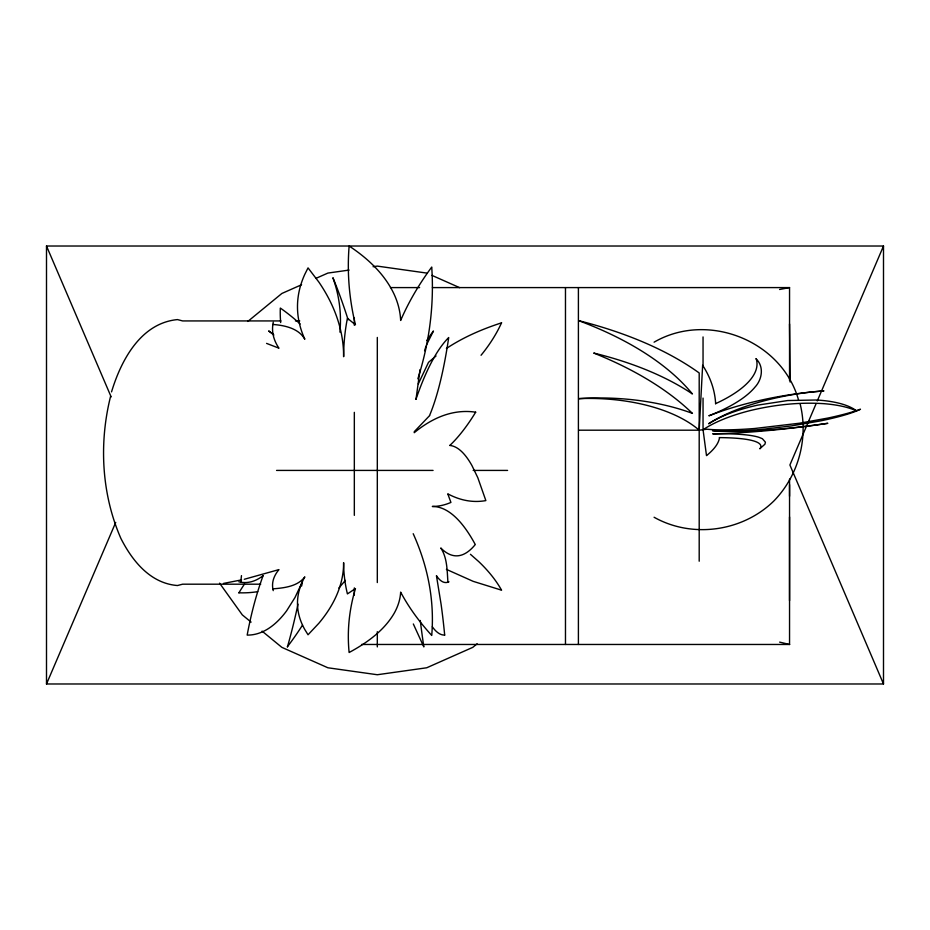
<?xml version="1.0" encoding="UTF-8"?>
<svg xmlns="http://www.w3.org/2000/svg" width="930" height="930" viewBox="0 0 930 930"><rect width="100%" height="100%" fill="white"/><g stroke="black" fill="none" stroke-linecap="round" stroke-linejoin="round"><path stroke-width="1.4" d="M416.001 399.307L420.046 369.559M266.573 343.391L278.954 348.18A131.63 62.88 0 0 1 272.874 324.454L273.234 322.268M110.6 396.285C98.859 443.087 101.486 493.958 120.865 538.389C132.351 561.023 150.381 583.424 177.467 585.528L182.629 584.191L260.714 584.191M424.58 350.75L426.045 346.088M111.542 391.867C121.133 360.154 140.79 323.094 177.467 319.583L182.629 320.931L280.953 320.931M426.51 344.879L433.45 331.01A630.226 144.638 -90 0 0 426.765 340.601M816.156 403.585L789.896 465L883.5 683.98L46.5 683.98L46.5 246.02L883.5 246.02L883.5 683.98M817.296 400.911L883.5 246.02M46.5 683.98L115.715 522.416M418.326 383.858L428.521 362.328L436.007 356.004M345.39 580.39L338.88 588.004M429.602 415.617L414.28 431.671L414.257 432.683A1217.963 279.523 -90 0 1 475.683 412.188M247.81 321.443L281.86 293.473L301.587 284.731M477.16 643.758L472.777 647.361L426.731 667.775L377.313 674.738L327.895 667.775L281.86 647.361L262.086 631.133M759.868 448.69L764.925 444.215L765.425 442.192L762.367 438.704L758.834 437.274A128.828 19.065 -7.6 0 0 712.903 433.868M446.4 348.483C463.373 337.218 482.24 329.081 501.572 322.838M316.06 278.314L327.895 273.071L349.075 270.084M654.092 342.182C707.346 311.213 781.688 340.357 798.51 399.888M444.68 635.085A234.651 53.847 90 0 0 441.076 604.163L436.437 575.682A125.259 28.749 90 0 0 447.923 582.203L448.969 581.808M244.276 579.285L278.954 569.613A132.885 51.255 0 0 0 272.874 588.864L273.234 590.643M241.556 579.89L223.444 583.436M779.596 289.486L789.547 287.591L789.547 380.544M373.081 266.701L377.313 266.108L426.731 273.071M578.681 430.195L699.197 430.195L706.905 429.218A95.023 14.066 -7.6 0 0 754.625 428.498L799.567 423.208L827.933 418.047A89.78 13.287 -7.6 0 0 860.459 409.235A83.037 12.288 -7.6 0 1 820.446 420.906L791.593 425.882L761.507 429.428A87.804 12.997 -7.6 0 1 712.496 430.648M272.839 588.864C284.045 587.946 297.577 586.563 304.831 576.879A321.594 124.039 0 0 0 304.854 629.622L308.039 634.772L318.816 623.309A507.199 195.637 0 0 0 343.623 562.697A875.386 337.648 0 0 0 347.413 593.91L355.446 588.597A1087.437 419.442 0 0 0 349.122 652.511C366.548 643.072 383.602 631.075 393.913 613.742A287.94 111.065 0 0 0 400.656 592.119A856.983 330.545 0 0 0 431.729 635.446A1296.583 500.108 0 0 0 413.199 533.715M390.484 287.591L419.616 287.591M432.427 287.591L789.547 287.591M295.415 320.931L299.751 320.931M789.547 323.989L790.116 382.032M276.559 470.417L433.078 470.417M473.172 470.417L507.582 470.417M789.547 484.658L789.547 496.271M789.547 516.975L789.547 600.687M361.561 644.467L789.675 644.467M272.839 324.454C284.51 325.349 298.565 328.209 304.831 339.229A318.49 152.136 0 0 1 304.854 274.222L308.039 267.887L318.816 282.011A502.444 240.01 0 0 1 343.635 356.702A866.807 414.059 0 0 1 347.413 318.234L355.446 324.779A1076.789 514.36 0 0 1 349.122 246.02C367.455 258.133 384.346 273.699 393.913 293.799A285.185 136.222 0 0 1 400.656 320.455A849.462 405.771 0 0 1 431.729 267.061A1283.97 613.323 0 0 1 417.849 378.824M238.87 581.808L240.917 582.226A120.226 54.463 90 0 0 263.085 575.682M779.654 642.13L789.547 644.467L789.547 479.09M654.092 517.254C692.408 538.807 742.884 531.542 774.086 500.759C798.684 475.323 808.67 438.042 800.091 403.713M431.985 275.396L459.618 287.649M446.4 569.369L473.172 581.343L501.572 590.178A451.934 174.317 0 0 0 478.683 561.557L470.441 554.292M268.863 331.01L273.862 335.009M251.1 622.112L242.312 614.893L219.561 583.157M756.009 358.759C764.239 366.501 762.205 379.463 754.986 387.124A128.828 46.639 -8 0 1 709.044 415.71M46.5 246.02L111.147 396.901M413.327 623.972L423.836 646.908A401.388 92.117 -90 0 1 420.267 620.484M703.045 398.075L703.045 429.718L706.498 455.63A559.895 82.875 -7.6 0 0 719.506 437.577M447.923 582.226C447.074 570.741 447.388 557.907 440.774 547.979A302.192 69.355 -90 0 0 475.276 544.55A477.543 109.601 90 0 0 432.322 506.466A821.341 188.499 -90 0 0 450.922 502.421L447.76 493.818A1020.442 234.197 -90 0 0 485.855 500.596L477.811 477.718L471.987 465.639A269.56 61.868 -90 0 0 449.853 445.458M703.045 336.939L703.045 367.362M699.197 561.209L699.197 372.965A324.896 162.448 0 0 0 578.681 320.652A347.192 173.596 0 0 1 692.42 393.96A271.258 135.629 0 0 0 593.712 353.04A373.116 186.558 0 0 1 692.42 413.385A155.415 77.713 0 0 0 578.681 398.656A126.887 63.449 0 0 1 699.197 430.195L702.638 365.304A559.895 202.67 -8 0 1 715.647 403.736M578.402 287.591L578.402 644.467M565.475 287.591L565.475 644.467M377.313 337.439L377.313 582.552M377.313 631.691L377.313 646.908M354.33 318.06L354.33 325.314M354.33 412.35L354.33 515.36M354.33 587.9L354.33 595.142M703.057 429.718A95.023 34.398 -8 0 1 750.766 410.432C774.713 404.724 799.463 402.027 824.073 403.69A89.78 32.504 -8 0 1 856.6 410.909A83.037 30.062 -8 0 0 816.587 400.005L787.733 400.539L757.648 405.131A87.804 31.783 -8 0 0 708.637 423.778A122.121 44.21 -8 0 1 813.053 391.844L823.968 390.902A160.123 57.962 -8 0 0 709.137 415.745M756.183 358.736A128.514 46.523 -8 0 1 715.519 403.69M712.996 433.833A160.123 23.703 -7.6 0 0 827.84 423.313L816.9 424.859A122.121 18.077 -7.6 0 1 712.613 430.613M719.378 437.612A128.514 19.018 -7.6 0 1 760.043 448.667M501.537 322.838A446.598 213.33 0 0 1 481.054 355.26M263.085 575.682A238.01 107.81 90 0 0 247.171 635.085A164.505 74.516 -90 0 0 286.661 610.778L295.008 597.479L302.39 581.808A404.597 183.268 -90 0 1 301.622 586.04M240.917 582.226A38.177 17.298 -90 0 1 241.475 575.635M302.506 625.123A485.658 219.98 90 0 1 287.393 646.757M298.007 604.128A404.597 183.268 -90 0 1 287.44 646.908M268.851 331.138A608.371 275.571 90 0 1 273.339 334.265M415.989 399.237A427.207 98.045 -90 0 1 448.702 337.544A228.873 52.522 -90 0 1 429.579 415.478M444.68 635.074A172.236 39.525 -90 0 1 432.322 626.774M475.683 412.176A815.947 187.256 90 0 1 449.853 445.424M333.045 277.931A586.505 564.115 0 0 1 348.122 319.781M332.952 277.965A134.246 129.119 0 0 1 339.915 332.138M300.158 323.977A197.09 189.569 0 0 0 280.314 308.051A129.747 124.794 0 0 0 280.662 322.571M257.703 591.666A107.531 102.87 90 0 1 238.836 592.794M238.905 592.84A196.997 188.453 -90 0 1 244.497 584.052"/></g></svg>
